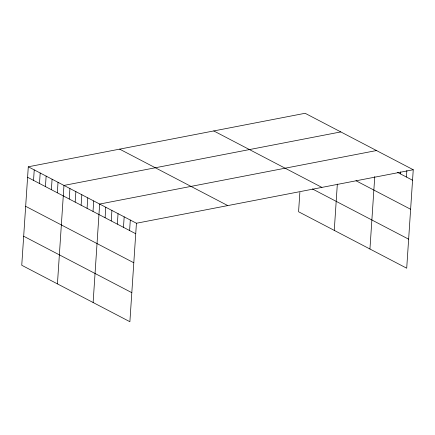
<?xml version="1.0" encoding="UTF-8"?>
<svg xmlns="http://www.w3.org/2000/svg" width="435" height="435" viewBox="0 0 435 435"><rect width="100%" height="100%" fill="white"/><g stroke="black" fill="none" stroke-linecap="round" stroke-linejoin="round"><path stroke-width="0.65" d="M28.291 166.79L21.75 265.258L129.886 321.715L136.427 223.247L28.291 166.79L305.114 113.285L413.25 169.742L406.709 268.21L298.573 211.753L299.862 192.4M33.538 180.384L34.24 169.895M39.487 183.488L40.183 173M45.436 186.593L46.132 176.104M51.384 189.698L52.08 179.209M57.333 192.803L58.029 182.314M57.436 283.886L63.972 185.419L340.801 131.919M69.225 199.012L69.921 188.524M75.173 202.123L75.869 191.628M81.122 205.228L81.818 194.739M87.065 208.332L87.767 197.843M93.014 211.437L93.71 200.948M93.117 302.521L99.658 204.053L376.482 150.548M105.091 217.739L105.787 207.25M111.219 220.936L111.915 210.448M117.347 224.139L118.043 213.65M123.475 227.336L124.171 216.847M129.603 230.539L130.299 220.045M334.259 230.387L337.337 184.07M369.946 249.016L374.758 176.523M400.298 173.831L400.428 171.868M406.426 177.034L406.861 170.476M136.427 223.247L413.25 169.742M397.514 172.38L412.554 180.231M356.015 180.753L410.624 209.262M213.764 130.94L321.9 187.398M312.395 188.931L408.639 239.179M119.641 149.134L227.777 205.592M27.595 177.279L135.731 233.736M25.665 206.31L133.801 262.767M23.68 236.227L131.816 292.679"/></g></svg>
